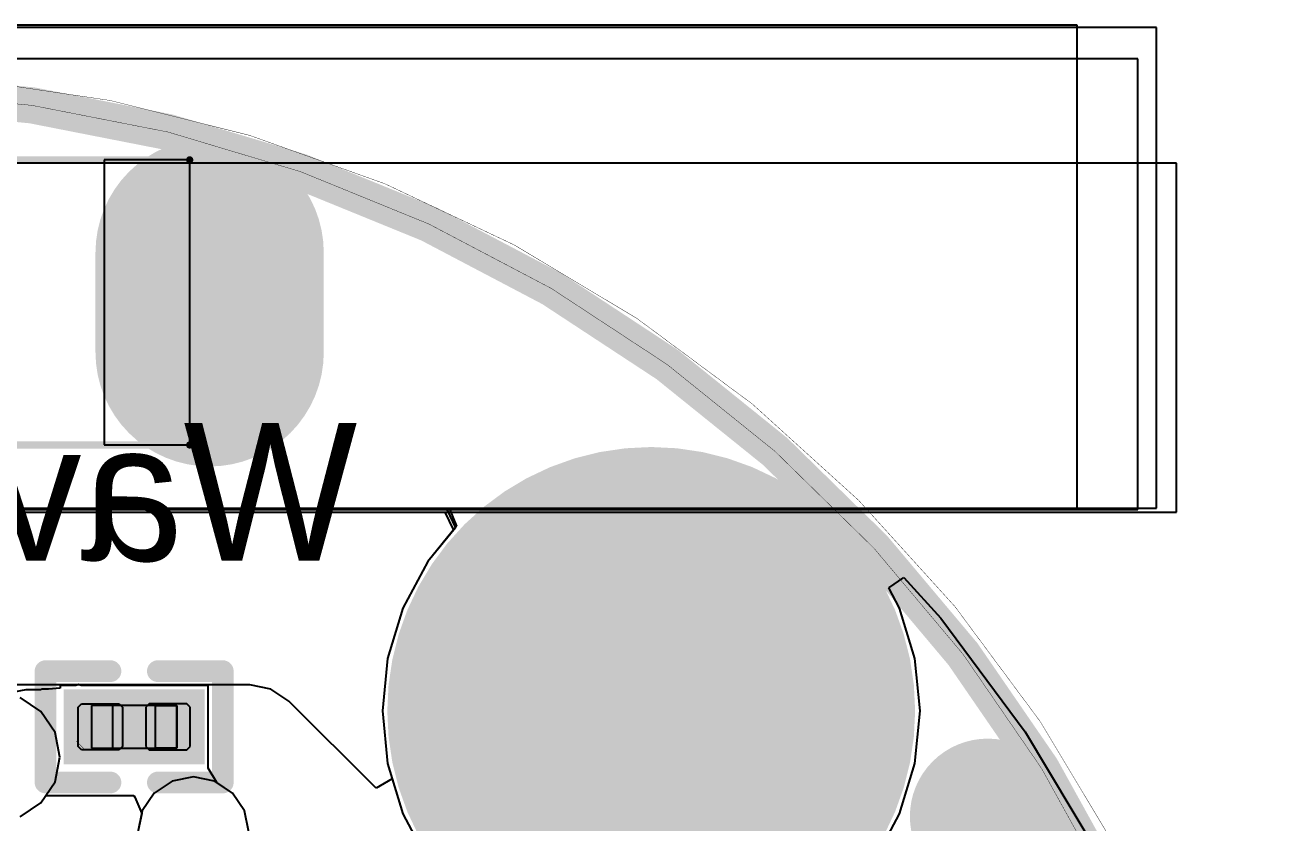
# Model space of a CAD drawing. Header units: millimetres. Extents: x 68 to 210, y 61 to 114.
# Drawn here: x 80.78 to 89.63, y 86.08 to 91.67 of the extents above; entities that cross this region are included whole.
import ezdxf

# ---------------------------------------------------------------- set-up
doc = ezdxf.new("R2010")
doc.units = ezdxf.units.MM
for name, color, linetype in [('BottomLayer', 5, 'Continuous'), ('BottomOverlay', 54, 'Continuous'), ('BottomPaste', 16, 'Continuous'), ('BottomSolder', 6, 'Continuous'), ('KeepOutLayer', 6, 'Continuous'), ('Mechanical15', 56, 'Continuous'), ('Mechanical4', 56, 'Continuous'), ('Mechanical5', 56, 'Continuous'), ('MidLayer1', 16, 'Continuous'), ('MidLayer2', 76, 'Continuous'), ('MultiLayer', 9, 'Continuous'), ('TopLayer', 1, 'Continuous'), ('TopOverlay', 2, 'Continuous'), ('TopSolder', 216, 'Continuous')]:
    doc.layers.add(name, color=color, linetype=linetype)

msp = doc.modelspace()

# ---------------------------------------------------------------- linework, layer by layer
at = {"layer": 'BottomLayer'}
for p, q in [((88.8517, 90.706), (71.1378, 90.7059)), ((88.8517, 88.2574), (88.8517, 90.706)), ((71.1378, 88.2574), (88.8517, 88.2574)), ((78.326, 88.2574), (83.7196, 88.2574)), ((83.7196, 88.2574), (83.7797, 88.1304)), ((83.7797, 88.1304), (83.5994, 87.9107)), ((83.5994, 87.9107), (83.4251, 87.5846)), ((83.4251, 87.5846), (83.3178, 87.2308)), ((83.3178, 87.2308), (83.2816, 86.8628)), ((80.7797, 87.0102), (80.6948, 86.9933)), ((80.8822, 87.0102), (80.7797, 87.0102)), ((80.8952, 87.0157), (80.8822, 87.0102)), ((80.9393, 87.016), (80.8952, 87.0157)), ((81.0201, 87.0214), (80.9393, 87.016)), ((81.1322, 87.0402), (81.0201, 87.0402)), ((81.0201, 87.0402), (81.0201, 87.0214)), ((81.1501, 87.0476), (81.1322, 87.0402)), ((81.168, 87.0402), (81.1501, 87.0476)), ((82.0603, 87.0402), (81.168, 87.0402)), ((82.0603, 86.4622), (82.0603, 87.0402)), ((83.2816, 86.8628), (83.3178, 86.4949)), ((83.3178, 86.4949), (83.4251, 86.1411)), ((82.1205, 86.3601), (82.0603, 86.4622)), ((82.2303, 86.2867), (82.1205, 86.3601)), ((82.3145, 86.1607), (82.2303, 86.2867)), ((82.3441, 86.012), (82.3145, 86.1607)), ((83.4251, 86.1411), (83.5994, 85.815))]:
    msp.add_line(p, q, dxfattribs=at)
at = {"layer": 'BottomLayer', "const_width": 1.5}
msp.add_lwpolyline([(82.0697, 90.0788), (82.0697, 89.3788)], dxfattribs=at)
at = {"layer": 'BottomLayer'}
for points, const_width in [([(81.6947, 90.0788, 1), (82.4447, 90.0788, 1)], 0.75), ([(81.6947, 89.3788, 1), (82.4447, 89.3788, 1)], 0.75), ([(84.2926, 86.8628, 1), (86.0426, 86.8628, 1)], 1.75), ([(87.3061, 86.1224, 1), (87.7506, 86.1224, 1)], 0.4445)]:
    msp.add_lwpolyline(points, format="xyb", close=True, dxfattribs=dict(at, const_width=const_width))
for points in [[(81.4502, 86.9132), (81.1471, 86.9132), (81.4502, 86.5892), (81.1471, 86.5892)], [(81.9333, 86.9132), (81.6302, 86.9132), (81.9333, 86.5892), (81.6302, 86.5892)]]:
    msp.add_solid(points, dxfattribs=at)
at = {"layer": 'BottomOverlay', "const_width": 0.1524}
for points in [[(80.9185, 87.1418), (81.374, 87.1418)], [(80.9185, 86.3606), (80.9185, 87.1418)], [(81.7064, 87.1418), (82.1619, 87.1418)], [(82.1619, 86.3606), (82.1619, 87.1418)], [(80.9185, 86.3606), (81.374, 86.3606)], [(81.7064, 86.3606), (82.1619, 86.3606)]]:
    msp.add_lwpolyline(points, dxfattribs=at)
at = {"layer": 'BottomOverlay', "const_width": 0.0762}
for points in [[(80.8804, 87.1418, 1), (80.9566, 87.1418, 1)], [(80.8804, 87.1418, 1), (80.9566, 87.1418, 1)], [(81.3359, 87.1418, 1), (81.4121, 87.1418, 1)], [(81.6683, 87.1418, 1), (81.7445, 87.1418, 1)], [(82.1238, 87.1418, 1), (82.2, 87.1418, 1)], [(82.1238, 87.1418, 1), (82.2, 87.1418, 1)], [(80.8804, 86.3606, 1), (80.9566, 86.3606, 1)], [(80.8804, 86.3606, 1), (80.9566, 86.3606, 1)], [(81.3359, 86.3606, 1), (81.4121, 86.3606, 1)], [(81.6683, 86.3606, 1), (81.7445, 86.3606, 1)], [(82.1238, 86.3606, 1), (82.2, 86.3606, 1)], [(82.1238, 86.3606, 1), (82.2, 86.3606, 1)]]:
    msp.add_lwpolyline(points, format="xyb", close=True, dxfattribs=at)
at = {"layer": 'BottomPaste'}
for p, q in [((81.1471, 86.8892), (81.171, 86.9132)), ((81.171, 86.9132), (81.4352, 86.9132)), ((81.4352, 86.9132), (81.4592, 86.8892)), ((81.6452, 86.9132), (81.6212, 86.8892)), ((81.9093, 86.9132), (81.6452, 86.9132)), ((81.9333, 86.8892), (81.9093, 86.9132)), ((81.1471, 86.6132), (81.1471, 86.8892)), ((81.4592, 86.8892), (81.4592, 86.6132)), ((81.6212, 86.8892), (81.6212, 86.6132)), ((81.9333, 86.6132), (81.9333, 86.8892)), ((81.171, 86.5892), (81.1471, 86.6132)), ((81.4352, 86.5892), (81.171, 86.5892)), ((81.4592, 86.6132), (81.4352, 86.5892)), ((81.6212, 86.6132), (81.6452, 86.5892)), ((81.6452, 86.5892), (81.9093, 86.5892)), ((81.9093, 86.5892), (81.9333, 86.6132))]:
    msp.add_line(p, q, dxfattribs=at)
at = {"layer": 'BottomPaste', "const_width": 1.5}
msp.add_lwpolyline([(82.0697, 90.0788), (82.0697, 89.3788)], dxfattribs=at)
at = {"layer": 'BottomPaste'}
for points, const_width in [([(81.6947, 90.0788, 1), (82.4447, 90.0788, 1)], 0.75), ([(81.6947, 89.3788, 1), (82.4447, 89.3788, 1)], 0.75), ([(87.3061, 86.1224, 1), (87.7506, 86.1224, 1)], 0.4445)]:
    msp.add_lwpolyline(points, format="xyb", close=True, dxfattribs=dict(at, const_width=const_width))
for points in [[(81.4502, 86.9132), (81.1471, 86.9132), (81.4502, 86.5892), (81.1471, 86.5892)], [(81.9333, 86.9132), (81.6302, 86.9132), (81.9333, 86.5892), (81.6302, 86.5892)]]:
    msp.add_solid(points, dxfattribs=at)
at = {"layer": 'BottomSolder', "const_width": 1.6016}
msp.add_lwpolyline([(82.0697, 90.0788), (82.0697, 89.3788)], dxfattribs=at)
at = {"layer": 'BottomSolder'}
for points, const_width in [([(81.6693, 90.0788, 1), (82.4701, 90.0788, 1)], 0.8008), ([(81.6693, 89.3788, 1), (82.4701, 89.3788, 1)], 0.8008), ([(84.2418, 86.8628, 1), (86.0934, 86.8628, 1)], 1.8516), ([(87.2553, 86.1224, 1), (87.8014, 86.1224, 1)], 0.5461)]:
    msp.add_lwpolyline(points, format="xyb", close=True, dxfattribs=dict(at, const_width=const_width))
for points in [[(81.5518, 87.0148), (81.0455, 87.0148), (81.5518, 86.4876), (81.0455, 86.4876)], [(82.0349, 87.0148), (81.5286, 87.0148), (82.0349, 86.4876), (81.5286, 86.4876)]]:
    msp.add_solid(points, dxfattribs=at)
at = {"layer": 'KeepOutLayer', "const_width": 0.00254}
msp.add_lwpolyline([(69.125, 81.0924, -1), (89.625, 81.0924)], format="xyb", dxfattribs=at)
at = {"layer": 'Mechanical15'}
for p, q in [((81.9297, 90.7288), (81.3297, 90.7288)), ((81.3297, 90.7288), (81.3297, 88.7288)), ((81.9297, 90.7288), (81.9297, 90.7288)), ((81.9297, 88.7288), (81.9297, 90.7288)), ((81.3297, 88.7288), (81.9297, 88.7288))]:
    msp.add_line(p, q, dxfattribs=at)
for points, const_width in [([(76.8297, 90.7288), (81.9297, 90.7288)], 0.0508), ([(81.9297, 88.7288), (81.9297, 90.7288)], 0.0508), ([(76.8297, 88.7288), (81.9297, 88.7288)], 0.0508), ([(81.1352, 86.6496), (81.186, 86.5988)], 0.00254)]:
    msp.add_lwpolyline(points, dxfattribs=dict(at, const_width=const_width))
for points, const_width in [([(81.917, 90.7288, 1), (81.9424, 90.7288, 1)], 0.0254), ([(81.917, 90.7288, 1), (81.9424, 90.7288, 1)], 0.0254), ([(81.917, 88.7288, 1), (81.9424, 88.7288, 1)], 0.0254), ([(81.917, 88.7288, 1), (81.9424, 88.7288, 1)], 0.0254), ([(81.1346, 86.6496, 1), (81.1358, 86.6496, 1)], 0.00127), ([(81.1854, 86.5988, 1), (81.1866, 86.5988, 1)], 0.00127)]:
    msp.add_lwpolyline(points, format="xyb", close=True, dxfattribs=dict(at, const_width=const_width))
at = {"layer": 'Mechanical4'}
for p, q in [((81.8402, 86.9012), (81.2402, 86.9012)), ((81.2402, 86.9012), (81.2402, 86.6012)), ((81.8402, 86.6012), (81.8402, 86.9012)), ((81.2402, 86.6012), (81.8402, 86.6012))]:
    msp.add_line(p, q, dxfattribs=at)
at = {"layer": 'Mechanical5'}
for p, q in [((81.3902, 86.9012), (81.2402, 86.9012)), ((81.2402, 86.9012), (81.2402, 86.6012)), ((81.3902, 86.6012), (81.3902, 86.9012)), ((81.6902, 86.9012), (81.8402, 86.9012)), ((81.6902, 86.6012), (81.6902, 86.9012)), ((81.8402, 86.9012), (81.8402, 86.6012)), ((81.2402, 86.6012), (81.3902, 86.6012)), ((81.8402, 86.6012), (81.6902, 86.6012))]:
    msp.add_line(p, q, dxfattribs=at)
at = {"layer": 'MidLayer1'}
for p, q in [((88.7133, 91.6585), (71.5759, 91.6584)), ((88.7133, 88.2853), (88.7133, 91.6585)), ((71.5759, 88.2853), (88.7133, 88.2853)), ((74.9937, 88.2853), (83.7512, 88.2853)), ((83.7512, 88.2853), (83.8026, 88.1583)), ((83.8026, 88.1583), (83.5994, 87.9107)), ((83.5994, 87.9107), (83.4251, 87.5846)), ((86.8346, 87.726), (86.9392, 87.7997)), ((86.9392, 87.7997), (87.1988, 87.5132)), ((86.9102, 87.5846), (86.8346, 87.726)), ((83.4251, 87.5846), (83.3178, 87.2308)), ((87.0175, 87.2308), (86.9102, 87.5846)), ((87.1988, 87.5132), (87.7905, 86.7155)), ((83.3178, 87.2308), (83.2816, 86.8628)), ((87.0537, 86.8628), (87.0175, 87.2308)), ((82.3514, 87.046), (80.686, 87.046)), ((82.5, 87.0164), (82.3514, 87.046)), ((82.626, 86.9322), (82.5, 87.0164)), ((83.2381, 86.3201), (82.626, 86.9322)), ((83.2816, 86.8628), (83.3178, 86.4949)), ((87.0175, 86.4949), (87.0537, 86.8628)), ((87.7905, 86.7155), (88.3011, 85.8635)), ((83.3178, 86.4949), (83.3504, 86.3874)), ((86.9102, 86.1411), (87.0175, 86.4949)), ((83.3504, 86.3874), (83.2381, 86.3201)), ((80.7397, 86.1191), (80.8867, 86.2173)), ((80.8867, 86.2173), (80.9213, 86.269)), ((80.9213, 86.269), (81.5388, 86.269)), ((81.5388, 86.269), (81.5444, 86.2586)), ((81.5444, 86.2586), (81.593, 86.142)), ((81.593, 86.142), (81.5672, 86.012)), ((86.7359, 85.815), (86.9102, 86.1411))]:
    msp.add_line(p, q, dxfattribs=at)
at = {"layer": 'MidLayer1', "const_width": 1.75}
msp.add_lwpolyline([(84.2926, 86.8628, 1), (86.0426, 86.8628, 1)], format="xyb", close=True, dxfattribs=at)
at = {"layer": 'MidLayer2'}
for p, q in [((88.5825, 91.4375), (70.8021, 91.4375)), ((88.5825, 88.2752), (88.5825, 91.4375)), ((70.8021, 88.2752), (88.5825, 88.2752)), ((75.0107, 88.2752), (83.7342, 88.2752)), ((83.7342, 88.2752), (83.7943, 88.1482)), ((83.7943, 88.1482), (83.5994, 87.9107)), ((83.5994, 87.9107), (83.4251, 87.5846)), ((86.8346, 87.726), (86.9392, 87.7997)), ((86.9392, 87.7997), (87.1988, 87.5132)), ((86.9102, 87.5846), (86.8346, 87.726)), ((83.4251, 87.5846), (83.3178, 87.2308)), ((87.0175, 87.2308), (86.9102, 87.5846)), ((87.1988, 87.5132), (87.7905, 86.7155)), ((83.3178, 87.2308), (83.2816, 86.8628)), ((87.0537, 86.8628), (87.0175, 87.2308)), ((80.8867, 86.8583), (80.7397, 86.9565)), ((80.985, 86.7112), (80.8867, 86.8583)), ((83.2816, 86.8628), (83.3178, 86.4949)), ((87.0175, 86.4949), (87.0537, 86.8628)), ((81.0195, 86.5378), (80.985, 86.7112)), ((87.7905, 86.7155), (88.3011, 85.8635)), ((80.985, 86.3644), (81.0195, 86.5378)), ((83.3178, 86.4949), (83.4251, 86.1411)), ((86.9102, 86.1411), (87.0175, 86.4949)), ((81.9556, 86.4005), (81.807, 86.3709)), ((82.1043, 86.3709), (81.9556, 86.4005)), ((80.8867, 86.2173), (80.985, 86.3644)), ((81.807, 86.3709), (81.681, 86.2867)), ((82.2303, 86.2867), (82.1043, 86.3709)), ((80.7397, 86.1191), (80.8867, 86.2173)), ((81.681, 86.2867), (81.5967, 86.1607)), ((82.3145, 86.1607), (82.2303, 86.2867)), ((81.5967, 86.1607), (81.5672, 86.012)), ((82.3441, 86.012), (82.3145, 86.1607)), ((83.4251, 86.1411), (83.5994, 85.815)), ((86.7359, 85.815), (86.9102, 86.1411))]:
    msp.add_line(p, q, dxfattribs=at)
at = {"layer": 'MidLayer2', "const_width": 1.75}
msp.add_lwpolyline([(84.2926, 86.8628, 1), (86.0426, 86.8628, 1)], format="xyb", close=True, dxfattribs=at)
at = {"layer": 'MultiLayer', "const_width": 1.75}
msp.add_lwpolyline([(84.2926, 86.8628, 1), (86.0426, 86.8628, 1)], format="xyb", close=True, dxfattribs=at)
at = {"layer": 'TopLayer'}
for p, q in [((88.1549, 91.6738), (71.0644, 91.6738)), ((88.1549, 88.2752), (88.1549, 91.6738)), ((71.0644, 88.2752), (88.1549, 88.2752))]:
    msp.add_line(p, q, dxfattribs=at)
at = {"layer": 'TopLayer', "const_width": 1.75}
msp.add_lwpolyline([(84.2926, 86.8628, 1), (86.0426, 86.8628, 1)], format="xyb", close=True, dxfattribs=at)
at = {"layer": 'TopOverlay'}
for points, const_width in [([(71.1394, 75.4492, -1.915428), (87.6038, 75.4487)], 0.254), ([(71.1394, 75.4492, -1.915426), (87.6038, 75.4487)], 0.00254)]:
    msp.add_lwpolyline(points, format="xyb", dxfattribs=dict(at, const_width=const_width))
at = {"layer": 'TopSolder', "const_width": 1.8516}
msp.add_lwpolyline([(84.2418, 86.8628, 1), (86.0934, 86.8628, 1)], format="xyb", close=True, dxfattribs=at)

# ---------------------------------------------------------------- texts
at = {"layer": 'BottomOverlay', "text_generation_flag": 2}
msp.add_text('Waveshare', height=0.9652, rotation=360, dxfattribs=at).set_placement((83.1063, 87.917))

doc.saveas('drawing.dxf')
